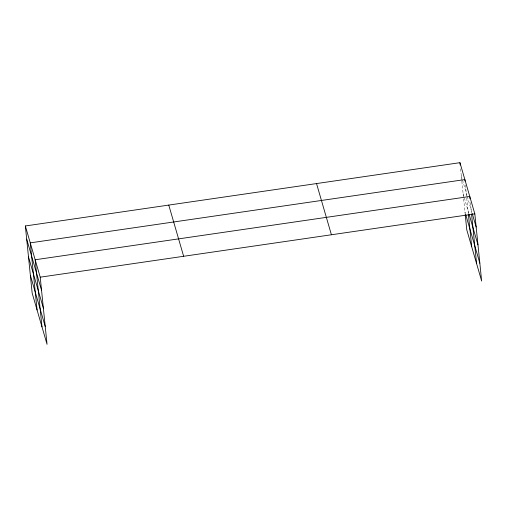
<?xml version="1.0" encoding="UTF-8"?>
<svg xmlns="http://www.w3.org/2000/svg" width="507" height="507" viewBox="0 0 507 507"><rect width="100%" height="100%" fill="white"/><g stroke="black" fill="none" stroke-linecap="round" stroke-linejoin="round"><path stroke-width="0.38" stroke-dasharray="2.54 1.9" d="M461.294 175.847L467.055 195.683M467.27 196.418L471.992 212.667M463.1 193.661L468.861 213.498M464.963 212.015L465.394 213.485M470.401 202.673L471.504 213.517M465.413 184.998L468.322 213.618M460.584 168.875L461.763 180.492M461.845 181.265L465.122 213.561"/><path stroke-width="0.76" d="M25.35 225.97L40.224 277.171L47.043 344.323L32.169 293.116L25.35 225.97L459.957 162.677L474.831 213.884L481.65 281.03L466.776 229.829L465.204 214.334M40.224 277.171L474.831 213.884M472.207 213.428L476.168 227.054M469.076 214.233L477.974 244.868M465.819 214.955L479.837 263.222M316.533 183.566L331.407 234.766M168.768 205.082L183.642 256.288M26.687 239.133L41.561 290.34M28.5 256.948L43.374 308.155M30.363 275.301L45.237 326.508M470.008 198.801L469.774 196.475L35.167 259.761L41.986 326.914M471.58 214.29L476.593 263.621M465.02 181.126L464.862 179.579L30.262 242.866L37.081 310.011M468.398 214.379L471.681 246.725M459.957 162.677L460.191 165.003"/></g></svg>
